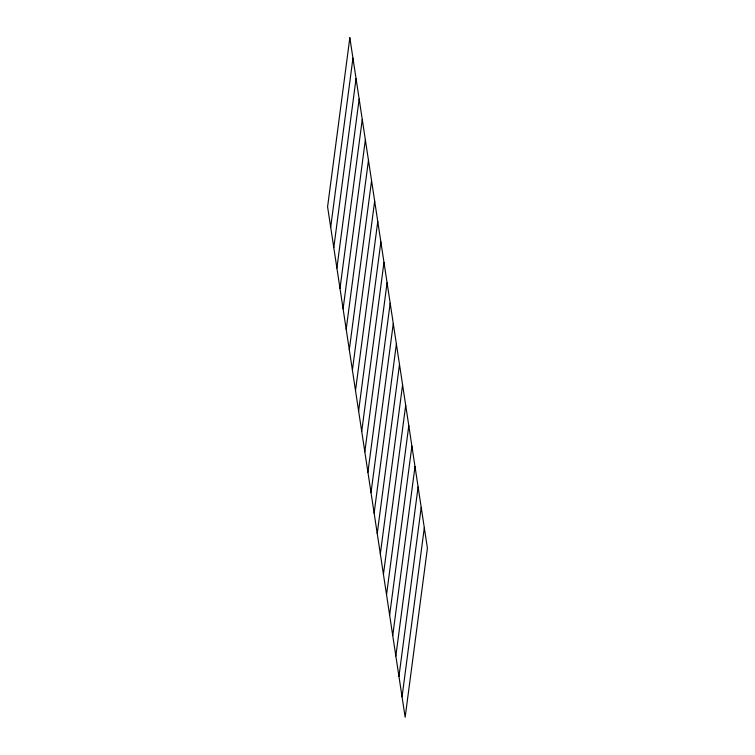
<?xml version="1.0" encoding="UTF-8"?>
<svg xmlns="http://www.w3.org/2000/svg" width="755" height="755" viewBox="0 0 755 755"><rect width="100%" height="100%" fill="white"/><g stroke="black" fill="none" stroke-linecap="round" stroke-linejoin="round"><path stroke-width="1.13" d="M330.69 227.217L352.944 58.173M333.795 247.631L356.049 78.586M336.9 268.053L359.154 99.009M339.995 288.467L362.258 119.422M343.1 308.889L365.354 139.845M346.205 329.303L368.459 160.258M349.31 349.725L371.564 180.681M352.406 370.139L374.669 201.094M355.511 390.561L377.764 221.517M358.616 410.975L380.869 241.93M361.72 431.398L383.974 262.353M364.825 451.811L387.079 282.766M367.921 472.234L390.175 303.189M371.026 492.647L393.28 323.602M374.131 513.07L396.384 344.025M377.236 533.483L399.489 364.439M380.331 553.906L402.594 384.861M383.436 574.319L405.69 405.275M386.541 594.742L408.795 425.697M389.646 615.155L411.9 446.111M392.742 635.578L415.005 466.533M395.846 655.991L418.1 486.947M398.951 676.414L421.205 507.369M402.056 696.827L424.31 527.783M349.848 37.75L327.585 206.794L405.152 717.25L427.415 548.206L349.848 37.75"/></g></svg>
